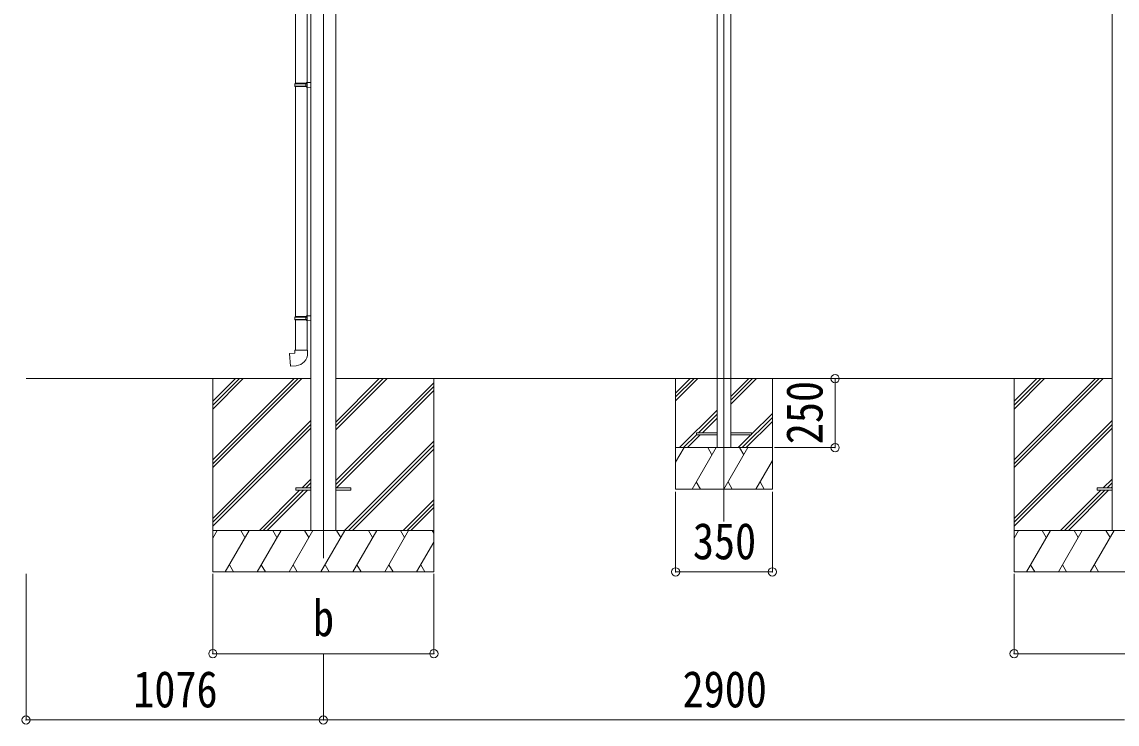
# Model space of a CAD drawing. Units: millimetres at full size, sheet at 1:30. Extents: x -8385 to 8479, y -5853 to 5787.
# Drawn here: x -2549 to 1415, y -1948 to 595 of the extents above; entities that cross this region are included whole.
import ezdxf
from ezdxf.enums import TextEntityAlignment as Align

# ---------------------------------------------------------------- set-up
doc = ezdxf.new("R2010")
doc.units = ezdxf.units.MM
doc.header["$LTSCALE"] = 30
doc.header["$PDMODE"] = 32
doc.header["$PDSIZE"] = 30
for name, color, linetype, lineweight in [('0-0_0', 7, 'Continuous', 9), ('0-1_本体', 4, 'Continuous', 9), ('0-2_部品', 7, 'Continuous', 9), ('0-8_PARTS2', 2, 'Continuous', 9), ('0-A_寸法', 6, 'Continuous', 9), ('1-0_FRAME', 7, 'Continuous', 9), ('1-1_GLASS', 4, 'Continuous', 9), ('1-2_GLASS_SEAL', 7, 'Continuous', 9), ('1-8', 2, 'Continuous', 9), ('1-A', 6, 'Continuous', 9)]:
    doc.layers.add(name, color=color, linetype=linetype, lineweight=lineweight)
doc.styles.add('ＭＳ ゴシック', font='')
doc.styles.get('ＭＳ ゴシック').set_extended_font_data('MS Gothic')

msp = doc.modelspace()

# ---------------------------------------------------------------- linework, layer by layer
at = {"layer": '0-0_0'}
for p, q in [((-2533.8, -696.92), (-1503, -696.92)), ((-1857.8, -696.92), (-1857.8, -1396.92)), ((-1857.8, -991.1), (-1563.62, -696.92)), ((-1857.8, -1005.24), (-1549.47, -696.92)), ((-1857.8, -1019.38), (-1535.33, -696.92)), ((-1857.8, -807.25), (-1747.46, -696.92)), ((-1857.8, -793.11), (-1761.61, -696.92)), ((-1857.8, -778.97), (-1775.75, -696.92)), ((-1412.6, -696.92), (1397, -696.92)), ((-1412.6, -882.55), (-1226.96, -696.92)), ((-1412.6, -868.41), (-1241.11, -696.92)), ((-1412.6, -854.27), (-1255.25, -696.92)), ((-1412.6, -1066.4), (-1057.8, -711.6)), ((-1057.8, -696.92), (-1057.8, -1396.92)), ((1042.2, -696.92), (1042.2, -1396.92)), ((1042.2, -991.1), (1336.38, -696.92)), ((1042.2, -1005.24), (1350.53, -696.92)), ((1042.2, -1019.38), (1364.67, -696.92)), ((1042.2, -807.25), (1152.54, -696.92)), ((1042.2, -793.11), (1138.39, -696.92)), ((1042.2, -778.97), (1124.25, -696.92)), ((-1412.6, -1080.54), (-1057.8, -725.74)), ((-1410.33, -1092.42), (-1057.8, -739.89)), ((-1857.8, -1203.23), (-1503, -848.43)), ((-1857.8, -1217.37), (-1503, -862.57)), ((1042.2, -1203.23), (1397, -848.43)), ((1042.2, -1217.37), (1397, -862.57)), ((-1857.8, -1231.52), (-1503, -876.72)), ((1042.2, -1231.52), (1397, -876.72)), ((-1380.99, -1246.92), (-1057.8, -923.73)), ((-1366.84, -1246.92), (-1057.8, -937.87)), ((-1352.7, -1246.92), (-1057.8, -952.02)), ((-1534.85, -1092.42), (-1503, -1060.56)), ((1365.15, -1092.42), (1397, -1060.56)), ((-1689.35, -1246.92), (-1543.85, -1101.42)), ((-1675.21, -1246.92), (-1529.71, -1101.42)), ((-1661.07, -1246.92), (-1515.57, -1101.42)), ((-1520.71, -1092.42), (-1503, -1074.71)), ((-1506.57, -1092.42), (-1503, -1088.85)), ((1210.65, -1246.92), (1356.15, -1101.42)), ((1224.79, -1246.92), (1370.29, -1101.42)), ((1238.93, -1246.92), (1384.43, -1101.42)), ((1379.29, -1092.42), (1397, -1074.71)), ((1393.43, -1092.42), (1397, -1088.85)), ((-1168.85, -1246.92), (-1057.8, -1135.86)), ((-1154.71, -1246.92), (-1057.8, -1150.01)), ((-1140.57, -1246.92), (-1057.8, -1164.15)), ((-1057.8, -1246.92), (-1857.8, -1246.92)), ((-1857.8, -1274.42), (-1841.92, -1246.92)), ((-1813.05, -1396.92), (-1726.45, -1246.92)), ((-1741.45, -1272.9), (-1756.45, -1246.92)), ((-1697.58, -1396.92), (-1610.98, -1246.92)), ((-1625.98, -1272.9), (-1640.98, -1246.92)), ((-1582.11, -1396.92), (-1495.51, -1246.92)), ((-1510.51, -1272.9), (-1525.51, -1246.92)), ((-1466.64, -1396.92), (-1380.04, -1246.92)), ((-1395.04, -1272.9), (-1410.04, -1246.92)), ((-1351.17, -1396.92), (-1264.57, -1246.92)), ((-1279.57, -1272.9), (-1294.57, -1246.92)), ((-1235.7, -1396.92), (-1149.1, -1246.92)), ((-1179.1, -1246.92), (-1164.1, -1272.9)), ((-1063.63, -1246.92), (-1057.8, -1257.02)), ((1842.2, -1246.92), (1042.2, -1246.92)), ((1042.2, -1274.42), (1058.08, -1246.92)), ((1086.95, -1396.92), (1173.55, -1246.92)), ((1158.55, -1272.9), (1143.55, -1246.92)), ((1202.42, -1396.92), (1289.02, -1246.92)), ((1274.02, -1272.9), (1259.02, -1246.92)), ((1317.89, -1396.92), (1404.49, -1246.92)), ((1389.49, -1272.9), (1374.49, -1246.92)), ((-1120.23, -1396.92), (-1057.8, -1288.78)), ((-1798.05, -1370.94), (-1783.05, -1396.92)), ((-1682.58, -1370.94), (-1667.58, -1396.92)), ((-1567.11, -1370.94), (-1552.11, -1396.92)), ((-1451.64, -1370.94), (-1436.64, -1396.92)), ((-1336.17, -1370.94), (-1321.17, -1396.92)), ((-1220.7, -1370.94), (-1205.7, -1396.92)), ((-1105.23, -1370.94), (-1090.23, -1396.92)), ((1101.95, -1370.94), (1116.95, -1396.92)), ((1217.42, -1370.94), (1232.42, -1396.92)), ((1332.89, -1370.94), (1347.89, -1396.92)), ((-1857.8, -1396.92), (-1057.8, -1396.92)), ((1042.2, -1396.92), (1842.2, -1396.92))]:
    msp.add_line(p, q, dxfattribs=at)
at = {"layer": '0-1_本体'}
for p, q in [((-1503, 1629.46), (-1503, -1246.92)), ((-1412.6, 1629.46), (-1412.6, -1246.92)), ((1397, 1629.46), (1397, -1246.92))]:
    msp.add_line(p, q, dxfattribs=at)
at = {"layer": '0-2_部品'}
for p, q in [((-1558.8, 1317.02), (-1558.8, 372.83)), ((-1516.8, 1314.46), (-1516.8, 375.39)), ((-1560.8, 370.83), (-1559.8, 372.83)), ((-1560.8, 370.83), (-1516.8, 370.83)), ((-1560.8, 370.83), (-1560.8, 362.83)), ((-1560.8, 362.83), (-1516.8, 362.83)), ((-1560.8, 362.83), (-1559.8, 360.83)), ((-1559.8, 372.83), (-1516.8, 372.83)), ((-1559.8, 360.83), (-1516.8, 360.83)), ((-1558.8, 360.83), (-1558.8, -472.33)), ((-1521.27, 370.83), (-1521.7, 372.83)), ((-1518.8, 375.33), (-1502.8, 375.8)), ((-1518.8, 373.33), (-1518.8, 375.33)), ((-1518.8, 373.33), (-1516.8, 373.33)), ((-1518.8, 358.33), (-1518.8, 360.33)), ((-1518.8, 358.33), (-1502.8, 357.86)), ((-1516.8, 358.27), (-1516.8, -469.77)), ((-1502.8, 375.8), (-1502.8, 357.86)), ((-1560.8, -474.33), (-1559.8, -472.33)), ((-1560.8, -474.33), (-1516.8, -474.33)), ((-1560.8, -474.33), (-1560.8, -482.33)), ((-1559.8, -472.33), (-1516.8, -472.33)), ((-1521.27, -474.33), (-1521.7, -472.33)), ((-1518.8, -469.83), (-1502.8, -469.36)), ((-1518.8, -471.83), (-1518.8, -469.83)), ((-1518.8, -471.83), (-1516.8, -471.83)), ((-1502.8, -469.36), (-1502.8, -487.3)), ((-1560.8, -482.33), (-1516.8, -482.33)), ((-1560.8, -482.33), (-1559.8, -484.33)), ((-1559.8, -484.33), (-1516.8, -484.33)), ((-1558.8, -484.33), (-1558.8, -594.33)), ((-1518.8, -486.83), (-1518.8, -484.83)), ((-1518.8, -486.83), (-1502.8, -487.3)), ((-1516.8, -486.89), (-1516.8, -594.33)), ((-1560.8, -594.33), (-1514.8, -594.33)), ((-1560.8, -604.33), (-1560.8, -594.33)), ((-1514.8, -594.33), (-1514.8, -605.24))]:
    msp.add_line(p, q, dxfattribs=at)
at = {"layer": '0-2_部品', "color": 4}
for p, q in [((-1557.6, -1092.42), (-1557.6, -1101.42)), ((-1502.8, -1092.42), (-1557.6, -1092.42)), ((-1502.8, -1101.42), (-1557.6, -1101.42)), ((-1358, -1092.42), (-1412.8, -1092.42)), ((1342.4, -1092.42), (1342.4, -1101.42)), ((1397.2, -1092.42), (1342.4, -1092.42)), ((1397.2, -1101.42), (1342.4, -1101.42))]:
    msp.add_line(p, q, dxfattribs=at)
at = {"layer": '0-2_部品'}
for points in [[(-1521.27, 370.83), (-1521.27, 362.83), (-1521.7, 360.83)], [(-1518.8, 360.33), (-1516.8, 360.33), (-1516.8, 373.33)], [(-1521.27, -474.33), (-1521.27, -482.33), (-1521.7, -484.33)], [(-1518.8, -484.83), (-1516.8, -484.83), (-1516.8, -471.83)], [(-1555.87, -650.07), (-1576.71, -651.9), (-1580.72, -606.07), (-1560.8, -604.33)]]:
    msp.add_lwpolyline(points, dxfattribs=at)
at = {"layer": '0-2_部品', "color": 4}
msp.add_lwpolyline([(-1358, -1092.42), (-1358, -1101.42), (-1412.8, -1101.42)], dxfattribs=at)
at = {"layer": '0-2_部品'}
msp.add_arc((-1559.8, -605.24), 45, 275, 0, dxfattribs=at)
at = {"layer": '0-8_PARTS2'}
msp.add_line((-1457.8, 1603.08), (-1457.8, -1346.92), dxfattribs=at)
at = {"layer": '0-A_寸法'}
for p, q in [((-2533.8, -1933.29), (-2533.8, -1404.34)), ((-1857.8, -1693.31), (-1857.8, -1404.34)), ((-1057.8, -1693.31), (-1057.8, -1404.34)), ((1042.2, -1693.31), (1042.2, -1404.34)), ((-1857.8, -1693.31), (-1057.8, -1693.31)), ((-1457.8, -1933.29), (-1457.8, -1693.31)), ((1042.2, -1693.31), (1842.2, -1693.31)), ((-2533.8, -1933.29), (-1457.8, -1933.29)), ((-1457.8, -1933.29), (1442.2, -1933.29))]:
    msp.add_line(p, q, dxfattribs=at)
for p in [(-1857.8, -1693.31), (-1057.8, -1693.31), (1042.2, -1693.31), (-2533.8, -1933.29), (-1457.8, -1933.29)]:
    msp.add_point(p, dxfattribs=at)
at = {"layer": '1-0_FRAME'}
for p, q in [((-182.8, -696.92), (-182.8, -1096.92)), ((-182.8, -749.27), (-130.45, -696.92)), ((-182.8, -763.41), (-116.31, -696.92)), ((-182.8, -777.55), (-102.16, -696.92)), ((17.2, -789.69), (109.97, -696.92)), ((17.2, -775.54), (95.83, -696.92)), ((17.2, -761.4), (81.69, -696.92)), ((167.2, -1096.92), (167.2, -696.92)), ((-168.32, -946.92), (-32.8, -811.4)), ((-100.17, -892.92), (-32.8, -825.54)), ((92.2, -898.53), (167.2, -823.53)), ((-86.03, -892.92), (-32.8, -839.69)), ((57.96, -946.92), (167.2, -837.68)), ((72.1, -946.92), (167.2, -851.82)), ((-154.18, -946.92), (-107.8, -900.54)), ((-140.03, -946.92), (-94.03, -900.92)), ((43.82, -946.92), (89.82, -900.92)), ((-182.8, -1000.04), (-152.13, -946.92)), ((-182.8, -946.92), (167.2, -946.92)), ((-123.26, -1096.92), (-36.66, -946.92)), ((-51.66, -972.91), (-66.66, -946.92)), ((-7.79, -1096.92), (78.81, -946.92)), ((63.81, -972.9), (48.81, -946.92)), ((107.68, -1096.92), (167.2, -993.82)), ((-182.8, -1096.92), (167.2, -1096.92)), ((-108.26, -1070.94), (-93.26, -1096.92)), ((7.21, -1070.94), (22.21, -1096.92)), ((122.68, -1070.94), (137.68, -1096.92))]:
    msp.add_line(p, q, dxfattribs=at)
at = {"layer": '1-1_GLASS'}
for p, q in [((-32.8, 1606.43), (-32.8, -946.92)), ((17.2, 1606.43), (17.2, -946.92))]:
    msp.add_line(p, q, dxfattribs=at)
at = {"layer": '1-2_GLASS_SEAL', "color": 4}
for p, q in [((-32.8, -900.92), (-107.8, -900.92)), ((17.2, -892.92), (92.2, -892.92))]:
    msp.add_line(p, q, dxfattribs=at)
for points in [[(-107.8, -900.92), (-107.8, -892.92), (-32.8, -892.92)], [(92.2, -892.92), (92.2, -900.92), (17.2, -900.92)]]:
    msp.add_lwpolyline(points, dxfattribs=at)
at = {"layer": '1-8'}
msp.add_line((-7.8, 1622.21), (-7.8, -1214.53), dxfattribs=at)
at = {"layer": '1-A'}
for p, q in [((394.47, -696.92), (174.97, -696.92)), ((394.47, -696.92), (394.47, -946.92)), ((394.47, -946.92), (174.97, -946.92)), ((-182.8, -1396.92), (-182.8, -1106.75)), ((167.2, -1396.92), (167.2, -1106.75)), ((-182.8, -1396.92), (167.2, -1396.92))]:
    msp.add_line(p, q, dxfattribs=at)
for p in [(394.47, -696.92), (394.47, -946.92), (-182.8, -1396.92), (167.2, -1396.92)]:
    msp.add_point(p, dxfattribs=at)

# ---------------------------------------------------------------- texts
at = {"layer": '0-A_寸法', "color": 7, "style": 'ＭＳ ゴシック', "width": 0.85}
for s, p in [('b', (-1495.3, -1669.31)), ('1076', (-2145.8, -1927.29)), ('2900', (-157.8, -1927.29))]:
    msp.add_text(s, height=132, dxfattribs=at).set_placement(p, align=Align.BOTTOM_LEFT)
at = {"layer": '1-A', "color": 7, "style": 'ＭＳ ゴシック', "width": 0.85}
msp.add_text('250', height=132, rotation=90, dxfattribs=at).set_placement((388.47, -934.42), align=Align.BOTTOM_LEFT)
msp.add_text('350', height=132, dxfattribs=at).set_placement((-120.3, -1390.92), align=Align.BOTTOM_LEFT)

doc.saveas('drawing.dxf')
